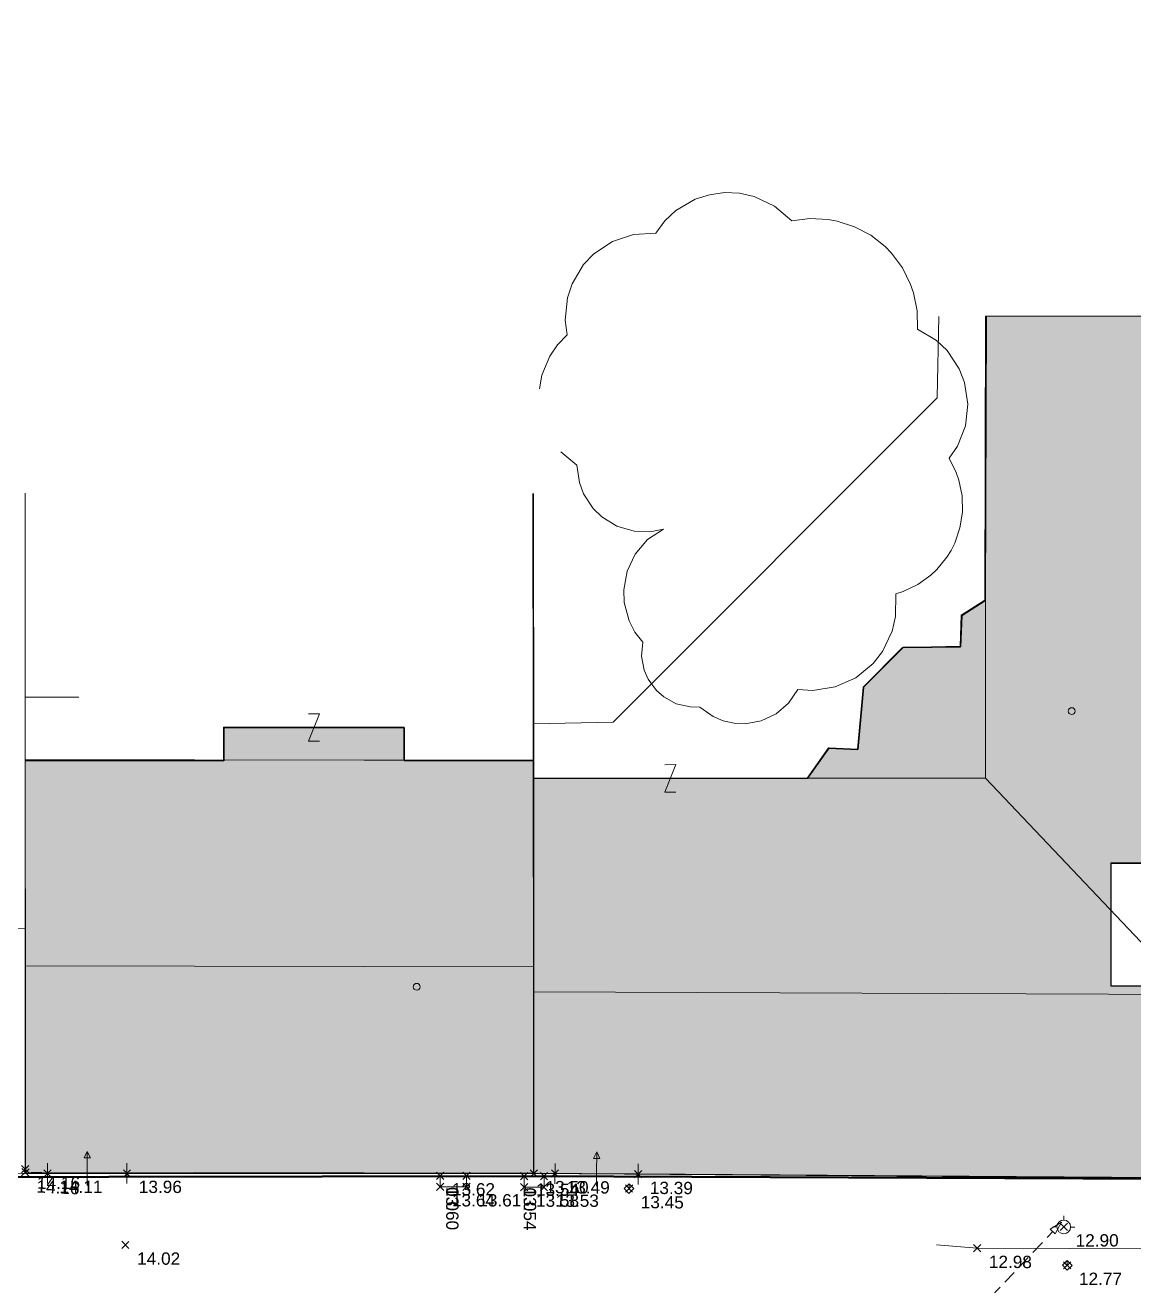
# Model space of a CAD drawing. Header units: metres. Extents: x -208 to 1512, y -277 to 123.
# Drawn here: x -3.11 to 29.3, y 9.99 to 46.85 of the extents above; entities that cross this region are included whole.
import ezdxf
from ezdxf.enums import TextEntityAlignment as Align

# ---------------------------------------------------------------- set-up
doc = ezdxf.new("R2010")
doc.units = ezdxf.units.M
doc.header["$MEASUREMENT"] = 0
doc.linetypes.add('Öffnungslinie Tür Fenster', pattern=[0.6, 0.4, -0.2])
for name, color, linetype in [('725 Nachbarbebauung', 7, 'Continuous'), ('730_DKM_Gebäude', 7, 'Continuous'), ('730_DKM_Grenzen', 7, 'Continuous'), ('730_DKM_Objekte', 7, 'Continuous'), ('740_WienGV_Flwd-Bebauungsplan', 7, 'Continuous'), ('740_WienGV_L_Baum_ -gruppen_ Grünflächen', 7, 'Continuous'), ('740_WienGV_L_Gebäude', 7, 'Continuous'), ('740_WienGV_L_Mauer_Sockel', 7, 'Continuous'), ('740_WienGV_T_Einbauten', 7, 'Continuous'), ('740_WienGV_T_Gebäude', 7, 'Continuous'), ('740_WienGV_T_Hydrant', 7, 'Continuous'), ('740_WienGV_T_Straßen_ Gehsteige_ Schienen', 7, 'Continuous'), ('740_WienGV_unbrauchbares', 7, 'Continuous'), ('940 Einreichplan Bemaßung.x', 7, 'Continuous')]:
    doc.layers.add(name, color=color, linetype=linetype)
doc.styles.add('ERSTELLTER_STIL_3', font='arial.ttf')
doc.styles.add('ERSTELLTER_STIL_4', font='')
doc.styles.get('ERSTELLTER_STIL_4').set_extended_font_data('Eurostile')
doc.dimstyles.new('ERSTELLTER_STIL__1', dxfattribs={"dimtxt": 0.4, "dimasz": 0.19, "dimexe": 0.18, "dimexo": 0.0625, "dimgap": 0, "dimtad": 1, "dimzin": 0, "dimdsep": 46, "dimtxsty": 'ERSTELLTER_STIL_4', "dimblk": 'ARROWHEAD_6', "dimblk1": 'ARROWHEAD_6', "dimblk2": 'ARROWHEAD_6', "dimcen": 0.09, "dimse1": 1, "dimse2": 1, "dimclrd": 7, "dimclre": 7, "dimclrt": 256, "dimazin": 0, "dimtfac": 1, "dimtdec": 4, "dimtmove": 0, "dimatfit": 3, "dimfxl": 1, "dimtolj": 1, "dimtzin": 0, "dimarcsym": 0})

# ---------------------------------------------------------------- blocks, each defined once
blk = doc.blocks.new('Decke_7_4', base_point=(-3.112, 13.31))
at = {"layer": '725 Nachbarbebauung', "linetype": 'Continuous', "lineweight": 0, "true_color": 0x1f1f1f}
blk.add_hatch(color=250, dxfattribs=at).paths.add_polyline_path([(-3.112, 13.31), (11.75, 13.282), (11.746, 25.354), (-3.112, 25.378)])
at = {"layer": '725 Nachbarbebauung', "color": 8, "linetype": 'Continuous', "lineweight": 13, "flags": 128}
blk.add_lwpolyline([(-3.112, 13.31), (11.75, 13.282), (11.746, 25.354), (-3.112, 25.378)], close=True, dxfattribs=at)
blk = doc.blocks.new('Decke_8_4', base_point=(11.747, 24.833))
at = {"layer": '725 Nachbarbebauung', "linetype": 'Continuous', "lineweight": 0, "true_color": 0x1f1f1f}
h = blk.add_hatch(color=250, dxfattribs=at)
h.paths.add_polyline_path([(11.747, 24.833), (11.75, 13.282), (12.369, 13.277), (14.799, 13.261), (36.951, 13.11), (36.921, 30.515), (36.923, 34.123), (36.986, 38.318), (36.917, 38.33), (24.961, 38.349), (24.942, 30.038), (24.254, 29.6), (24.218, 28.691), (22.537, 28.661), (21.386, 27.501), (21.214, 25.684), (20.374, 25.719), (19.748, 24.84)])
h.paths.add_polyline_path([(31.011, 18.767), (28.631, 18.77), (28.625, 22.361), (31.006, 22.358)], flags=0)
at = {"layer": '725 Nachbarbebauung', "color": 8, "linetype": 'Continuous', "lineweight": 13, "flags": 128}
for points in [[(24.961, 38.339), (24.942, 30.038)], [(24.961, 38.339), (24.942, 30.038)], [(11.747, 24.833), (11.75, 13.282), (12.369, 13.277), (14.799, 13.261), (36.951, 13.11), (36.921, 30.515), (36.923, 34.123), (36.986, 38.318), (36.932, 38.327)], [(11.747, 24.833), (11.75, 13.282), (12.369, 13.277), (14.799, 13.261), (36.951, 13.11), (36.921, 30.515), (36.923, 34.123), (36.986, 38.318), (36.932, 38.327)], [(24.942, 30.038), (24.254, 29.6), (24.218, 28.691), (22.537, 28.661), (21.386, 27.501), (21.214, 25.684), (20.374, 25.719), (19.748, 24.84), (11.747, 24.833)], [(24.942, 30.038), (24.254, 29.6), (24.218, 28.691), (22.537, 28.661), (21.386, 27.501), (21.214, 25.684), (20.374, 25.719), (19.748, 24.84), (11.747, 24.833)]]:
    blk.add_lwpolyline(points, dxfattribs=at)
blk.add_lwpolyline([(31.011, 18.767), (31.006, 22.358), (28.625, 22.361), (28.631, 18.77)], close=True, dxfattribs=at)
blk = doc.blocks.new('Decke_24_4', base_point=(-3.112, 27.215))
at = {"layer": '725 Nachbarbebauung', "linetype": 'Continuous', "lineweight": 0, "true_color": 0x1f1f1f}
blk.add_hatch(color=250, dxfattribs=at).paths.add_polyline_path([(-3.112, 27.215), (-3.112, 27.209), (-1.542, 27.206)])
at = {"layer": '725 Nachbarbebauung', "color": 8, "linetype": 'Continuous', "lineweight": 13, "flags": 128}
blk.add_lwpolyline([(-3.112, 27.215), (-3.112, 27.209), (-1.542, 27.206)], close=True, dxfattribs=at)
blk = doc.blocks.new('Decke_25_4', base_point=(2.687, 26.325))
at = {"layer": '725 Nachbarbebauung', "linetype": 'Continuous', "lineweight": 0, "true_color": 0x1f1f1f}
blk.add_hatch(color=250, dxfattribs=at).paths.add_polyline_path([(2.687, 26.325), (2.69, 25.37), (7.961, 25.36), (7.958, 26.33)])
at = {"layer": '725 Nachbarbebauung', "color": 8, "linetype": 'Continuous', "lineweight": 13, "flags": 128}
blk.add_lwpolyline([(2.687, 26.325), (2.69, 25.37), (7.961, 25.36), (7.958, 26.33)], close=True, dxfattribs=at)
blk = doc.blocks.new('Dachfläche_2_4', base_point=(24.961, 24.84))
at = {"layer": '725 Nachbarbebauung', "color": 7, "linetype": 'Continuous', "lineweight": 18, "flags": 128}
for points in [[(24.961, 38.349), (30.956, 38.349)], [(24.961, 24.84), (24.961, 38.349)], [(30.956, 38.349), (36.951, 38.349)], [(30.956, 18.516), (30.956, 38.349)], [(36.951, 38.349), (36.951, 13.11)], [(11.747, 24.84), (24.959, 24.84)], [(11.749, 18.583), (11.747, 24.84)], [(30.956, 18.516), (24.959, 24.84)], [(24.959, 24.84), (24.961, 24.84)], [(11.749, 18.583), (30.953, 18.512)], [(11.75, 13.282), (11.749, 18.583)], [(30.953, 18.512), (30.956, 18.516)], [(36.945, 13.11), (30.953, 18.512)], [(36.945, 13.11), (11.75, 13.282)], [(36.951, 13.11), (36.945, 13.11)]]:
    blk.add_lwpolyline(points, dxfattribs=at)
blk = doc.blocks.new('Dachfläche_3_4', base_point=(11.746, 25.354))
at = {"layer": '725 Nachbarbebauung', "color": 7, "linetype": 'Continuous', "lineweight": 18, "flags": 128}
for points in [[(-3.112, 25.378), (11.746, 25.354)], [(-3.112, 19.344), (-3.112, 25.378)], [(-3.112, 25.325), (-3.112, 25.378)], [(-3.112, 25.325), (-3.112, 19.344)], [(11.746, 25.354), (11.748, 19.318)], [(-3.112, 19.344), (11.748, 19.318)], [(-3.112, 13.31), (-3.112, 19.344)], [(-3.112, 19.344), (-3.112, 19.344)], [(11.748, 19.318), (11.75, 13.282)], [(11.75, 13.335), (11.748, 19.318)], [(11.748, 19.318), (11.748, 19.318)], [(11.75, 13.282), (-3.112, 13.31)], [(11.75, 13.335), (11.75, 13.282)]]:
    blk.add_lwpolyline(points, dxfattribs=at)
blk = doc.blocks.new('FIG0410[16]_4', base_point=(27.48, 26.797))
at = {"layer": '730_DKM_Objekte', "color": 8, "linetype": 'Continuous', "lineweight": 13}
blk.add_circle((27.48, 26.797), 0.1, dxfattribs=at)
blk = doc.blocks.new('FIG0410[18]_4', base_point=(8.332, 18.736))
at = {"layer": '730_DKM_Objekte', "color": 8, "linetype": 'Continuous', "lineweight": 13}
blk.add_circle((8.332, 18.736), 0.1, dxfattribs=at)
blk = doc.blocks.new('FIG0320[55]_4', base_point=(5.328, 26.317))
at = {"layer": '730_DKM_Objekte', "color": 8, "linetype": 'Continuous', "lineweight": 13}
for p, q in [((5.168, 26.717), (5.488, 26.717)), ((5.488, 26.717), (5.168, 25.917)), ((5.168, 25.917), (5.488, 25.917))]:
    blk.add_line(p, q, dxfattribs=at)
blk = doc.blocks.new('FIG0320[56]_4', base_point=(15.75, 24.831))
at = {"layer": '730_DKM_Objekte', "color": 8, "linetype": 'Continuous', "lineweight": 13}
for p, q in [((15.59, 25.23), (15.91, 25.231)), ((15.91, 25.231), (15.59, 24.43)), ((15.59, 24.43), (15.91, 24.431))]:
    blk.add_line(p, q, dxfattribs=at)
blk = doc.blocks.new('LO0011_37C5[183]_4', base_point=(14.54, 12.837))
at = {"layer": '740_WienGV_T_Einbauten', "color": 252, "linetype": 'Continuous', "lineweight": 13, "true_color": 0x949494}
for p, q in [((14.542, 12.978), (14.398, 12.839)), ((14.542, 12.978), (14.54, 12.837)), ((14.681, 12.834), (14.542, 12.978)), ((14.398, 12.839), (14.537, 12.695)), ((14.537, 12.695), (14.681, 12.834))]:
    blk.add_line(p, q, dxfattribs=at)
blk = doc.blocks.new('LO0010_2B05[184]_4', base_point=(27.25, 11.773))
at = {"layer": '740_WienGV_T_Hydrant', "color": 252, "linetype": 'Continuous', "lineweight": 13, "true_color": 0x949494}
for p, q in [((27.255, 12.033), (27.253, 11.913)), ((26.929, 11.718), (27.049, 11.716)), ((27.569, 11.707), (27.449, 11.709))]:
    blk.add_line(p, q, dxfattribs=at)
blk.add_circle((27.249, 11.713), 0.2, dxfattribs=at)
blk = doc.blocks.new('LO0011_37C5[185]_4', base_point=(27.349, 10.591))
at = {"layer": '740_WienGV_T_Einbauten', "color": 252, "linetype": 'Continuous', "lineweight": 13, "true_color": 0x949494}
for p, q in [((27.351, 10.732), (27.207, 10.593)), ((27.351, 10.732), (27.349, 10.591)), ((27.49, 10.588), (27.351, 10.732)), ((27.207, 10.593), (27.346, 10.449)), ((27.346, 10.449), (27.49, 10.588))]:
    blk.add_line(p, q, dxfattribs=at)
blk = doc.blocks.new('EF_MARKER_42E5[238]_4', base_point=(14.804, 13.255))
at = {"layer": '740_WienGV_T_Gebäude', "color": 252, "linetype": 'Continuous', "lineweight": 13, "true_color": 0x949494}
blk.add_line((14.802, 12.955), (14.807, 13.555), dxfattribs=at)
blk = doc.blocks.new('EF_MARKER_42E5[239]_4', base_point=(12.374, 13.272))
at = {"layer": '740_WienGV_T_Gebäude', "color": 252, "linetype": 'Continuous', "lineweight": 13, "true_color": 0x949494}
blk.add_line((12.372, 12.972), (12.376, 13.572), dxfattribs=at)
blk = doc.blocks.new('BW0011_3AC5[240]_4', base_point=(13.591, 13.407))
at = {"layer": '740_WienGV_T_Gebäude', "color": 252, "linetype": 'Continuous', "lineweight": 13, "true_color": 0x949494}
for p, q in [((13.594, 13.907), (13.497, 13.714)), ((13.497, 13.714), (13.69, 13.713)), ((13.589, 13.264), (13.594, 13.907)), ((13.69, 13.713), (13.594, 13.907)), ((13.587, 12.907), (13.589, 13.264))]:
    blk.add_line(p, q, dxfattribs=at)
blk = doc.blocks.new('EG_MARKER_4325[256]_4', base_point=(-0.138, 13.279))
at = {"layer": '740_WienGV_T_Gebäude', "color": 252, "linetype": 'Continuous', "lineweight": 13, "true_color": 0x949494}
blk.add_line((-0.138, 12.979), (-0.138, 13.579), dxfattribs=at)
blk = doc.blocks.new('EG_MARKER_4325[257]_4', base_point=(-2.458, 13.279))
at = {"layer": '740_WienGV_T_Gebäude', "color": 252, "linetype": 'Continuous', "lineweight": 13, "true_color": 0x949494}
blk.add_line((-2.458, 12.979), (-2.458, 13.579), dxfattribs=at)
blk = doc.blocks.new('BW0010_3A75[258]_4', base_point=(-1.297, 13.422))
at = {"layer": '740_WienGV_T_Gebäude', "color": 252, "linetype": 'Continuous', "lineweight": 13, "true_color": 0x949494}
for p, q in [((-1.298, 13.922), (-1.393, 13.729)), ((-1.393, 13.729), (-1.201, 13.729)), ((-1.298, 13.279), (-1.298, 13.922)), ((-1.201, 13.729), (-1.298, 13.922)), ((-1.298, 12.922), (-1.298, 13.279))]:
    blk.add_line(p, q, dxfattribs=at)
blk = doc.blocks.new('DEF01_4155[287]_4', base_point=(11.474, 12.877))
at = {"layer": '740_WienGV_unbrauchbares', "color": 252, "linetype": 'Continuous', "lineweight": 13, "true_color": 0x949494}
for p, q in [((11.368, 12.983), (11.58, 12.771)), ((11.58, 12.983), (11.368, 12.771))]:
    blk.add_line(p, q, dxfattribs=at)
at = {"layer": '740_WienGV_unbrauchbares', "color": 252, "lineweight": 13, "true_color": 0x949494, "style": 'ERSTELLTER_STIL_3'}
blk.add_attdef('HOEHE', text='', height=0.36, rotation=359.9378, dxfattribs=at).set_placement((11.82, 12.483), align=Align.MIDDLE_LEFT)
blk = doc.blocks.new('DEF01_4155[290]_4', base_point=(14.54, 12.837))
at = {"layer": '740_WienGV_T_Einbauten', "color": 252, "linetype": 'Continuous', "lineweight": 13, "true_color": 0x949494}
for p, q in [((14.647, 12.942), (14.433, 12.731)), ((14.434, 12.944), (14.645, 12.73))]:
    blk.add_line(p, q, dxfattribs=at)
at = {"layer": '740_WienGV_T_Einbauten', "color": 252, "lineweight": 13, "true_color": 0x949494, "style": 'ERSTELLTER_STIL_3'}
blk.add_attdef('HOEHE', text='', height=0.36, rotation=359.5866, dxfattribs=at).set_placement((14.883, 12.44), align=Align.MIDDLE_LEFT)
blk = doc.blocks.new('DEF01_4155[294]_4', base_point=(9.787, 12.886))
at = {"layer": '740_WienGV_unbrauchbares', "color": 252, "linetype": 'Continuous', "lineweight": 13, "true_color": 0x949494}
for p, q in [((9.681, 12.992), (9.893, 12.78)), ((9.893, 12.992), (9.681, 12.78))]:
    blk.add_line(p, q, dxfattribs=at)
at = {"layer": '740_WienGV_unbrauchbares', "color": 252, "lineweight": 13, "true_color": 0x949494, "style": 'ERSTELLTER_STIL_3'}
blk.add_attdef('HOEHE', text='', height=0.36, rotation=359.9903, dxfattribs=at).set_placement((10.133, 12.492), align=Align.MIDDLE_LEFT)
blk = doc.blocks.new('DEF01_4155[295]_4', base_point=(9.017, 13.207))
at = {"layer": '740_WienGV_unbrauchbares', "color": 252, "linetype": 'Continuous', "lineweight": 13, "true_color": 0x949494}
for p, q in [((8.91, 13.313), (9.123, 13.101)), ((9.123, 13.313), (8.91, 13.101))]:
    blk.add_line(p, q, dxfattribs=at)
at = {"layer": '740_WienGV_unbrauchbares', "color": 252, "lineweight": 13, "true_color": 0x949494, "style": 'ERSTELLTER_STIL_3'}
blk.add_attdef('HOEHE', text='', height=0.36, rotation=359.9916, dxfattribs=at).set_placement((9.363, 12.813), align=Align.MIDDLE_LEFT)
blk = doc.blocks.new('DEF01_4155[305]_4', base_point=(-0.138, 13.279))
at = {"layer": '740_WienGV_T_Gebäude', "color": 252, "linetype": 'Continuous', "lineweight": 13, "true_color": 0x949494}
for p, q in [((-0.244, 13.385), (-0.032, 13.173)), ((-0.032, 13.385), (-0.244, 13.173))]:
    blk.add_line(p, q, dxfattribs=at)
at = {"layer": '740_WienGV_T_Gebäude', "color": 252, "lineweight": 13, "true_color": 0x949494, "style": 'ERSTELLTER_STIL_3'}
blk.add_attdef('HOEHE', text='', height=0.36, rotation=359.9871, dxfattribs=at).set_placement((0.209, 12.885), align=Align.MIDDLE_LEFT)
blk = doc.blocks.new('DEF01_4155[307]_4', base_point=(12.374, 13.272))
at = {"layer": '740_WienGV_T_Gebäude', "color": 252, "linetype": 'Continuous', "lineweight": 13, "true_color": 0x949494}
for p, q in [((12.481, 13.378), (12.267, 13.167)), ((12.269, 13.379), (12.48, 13.166))]:
    blk.add_line(p, q, dxfattribs=at)
at = {"layer": '740_WienGV_T_Gebäude', "color": 252, "lineweight": 13, "true_color": 0x949494, "style": 'ERSTELLTER_STIL_3'}
blk.add_attdef('HOEHE', text='', height=0.36, rotation=359.5866, dxfattribs=at).set_placement((12.718, 12.876), align=Align.MIDDLE_LEFT)
blk = doc.blocks.new('DEF01_4155[311]_4', base_point=(27.349, 10.591))
at = {"layer": '740_WienGV_T_Einbauten', "color": 252, "linetype": 'Continuous', "lineweight": 13, "true_color": 0x949494}
for p, q in [((27.455, 10.696), (27.242, 10.485)), ((27.243, 10.697), (27.454, 10.484))]:
    blk.add_line(p, q, dxfattribs=at)
at = {"layer": '740_WienGV_T_Einbauten', "color": 252, "lineweight": 13, "true_color": 0x949494, "style": 'ERSTELLTER_STIL_3'}
blk.add_attdef('HOEHE', text='', height=0.36, rotation=359.7788, dxfattribs=at).set_placement((27.693, 10.198), align=Align.MIDDLE_LEFT)
blk = doc.blocks.new('DEF01_4155[322]_4', base_point=(-3.107, 13.311))
at = {"layer": '740_WienGV_T_Gebäude', "color": 252, "linetype": 'Continuous', "lineweight": 13, "true_color": 0x949494}
for p, q in [((-2.995, 13.412), (-3.218, 13.21)), ((-3.207, 13.422), (-3.006, 13.2))]:
    blk.add_line(p, q, dxfattribs=at)
at = {"layer": '740_WienGV_T_Gebäude', "color": 252, "lineweight": 13, "true_color": 0x949494, "style": 'ERSTELLTER_STIL_3'}
blk.add_attdef('HOEHE', text='', height=0.36, rotation=357.1849, dxfattribs=at).set_placement((-2.781, 12.901), align=Align.MIDDLE_LEFT)
blk = doc.blocks.new('DEF01_4155[323]_4', base_point=(11.755, 13.277))
at = {"layer": '740_WienGV_T_Gebäude', "color": 252, "linetype": 'Continuous', "lineweight": 13, "true_color": 0x949494}
for p, q in [((11.862, 13.382), (11.648, 13.171)), ((11.65, 13.384), (11.861, 13.17))]:
    blk.add_line(p, q, dxfattribs=at)
at = {"layer": '740_WienGV_T_Gebäude', "color": 252, "lineweight": 13, "true_color": 0x949494, "style": 'ERSTELLTER_STIL_3'}
blk.add_attdef('HOEHE', text='', height=0.36, rotation=359.5979, dxfattribs=at).set_placement((12.099, 12.88), align=Align.MIDDLE_LEFT)
blk = doc.blocks.new('DEF01_4155[334]_4', base_point=(-2.458, 13.279))
at = {"layer": '740_WienGV_T_Gebäude', "color": 252, "linetype": 'Continuous', "lineweight": 13, "true_color": 0x949494}
for p, q in [((-2.564, 13.385), (-2.352, 13.173)), ((-2.352, 13.385), (-2.564, 13.173))]:
    blk.add_line(p, q, dxfattribs=at)
at = {"layer": '740_WienGV_T_Gebäude', "color": 252, "lineweight": 13, "true_color": 0x949494, "style": 'ERSTELLTER_STIL_3'}
blk.add_attdef('HOEHE', text='', height=0.36, rotation=359.9871, dxfattribs=at).set_placement((-2.112, 12.888), align=Align.MIDDLE_LEFT)
blk = doc.blocks.new('DEF01_4155[351]_4', base_point=(11.474, 13.197))
at = {"layer": '740_WienGV_unbrauchbares', "color": 252, "linetype": 'Continuous', "lineweight": 13, "true_color": 0x949494}
for p, q in [((11.368, 13.303), (11.58, 13.091)), ((11.58, 13.303), (11.368, 13.091))]:
    blk.add_line(p, q, dxfattribs=at)
at = {"layer": '740_WienGV_unbrauchbares', "color": 252, "lineweight": 13, "true_color": 0x949494, "style": 'ERSTELLTER_STIL_3'}
blk.add_attdef('HOEHE', text='', height=0.36, rotation=359.9378, dxfattribs=at).set_placement((11.82, 12.803), align=Align.MIDDLE_LEFT)
blk = doc.blocks.new('DEF01_4155[352]_4', base_point=(14.804, 13.255))
at = {"layer": '740_WienGV_T_Gebäude', "color": 252, "linetype": 'Continuous', "lineweight": 13, "true_color": 0x949494}
for p, q in [((14.911, 13.36), (14.698, 13.15)), ((14.699, 13.362), (14.91, 13.148))]:
    blk.add_line(p, q, dxfattribs=at)
at = {"layer": '740_WienGV_T_Gebäude', "color": 252, "lineweight": 13, "true_color": 0x949494, "style": 'ERSTELLTER_STIL_3'}
blk.add_attdef('HOEHE', text='', height=0.36, rotation=359.5863, dxfattribs=at).set_placement((15.148, 12.858), align=Align.MIDDLE_LEFT)
blk = doc.blocks.new('DEF01_4155[386]_4', base_point=(12.054, 12.876))
at = {"layer": '740_WienGV_unbrauchbares', "color": 252, "linetype": 'Continuous', "lineweight": 13, "true_color": 0x949494}
for p, q in [((11.948, 12.982), (12.16, 12.77)), ((12.16, 12.982), (11.948, 12.77))]:
    blk.add_line(p, q, dxfattribs=at)
at = {"layer": '740_WienGV_unbrauchbares', "color": 252, "lineweight": 13, "true_color": 0x949494, "style": 'ERSTELLTER_STIL_3'}
blk.add_attdef('HOEHE', text='', height=0.36, rotation=359.9378, dxfattribs=at).set_placement((12.4, 12.482), align=Align.MIDDLE_LEFT)
blk = doc.blocks.new('DEF01_4155[401]_4', base_point=(9.787, 13.207))
at = {"layer": '740_WienGV_unbrauchbares', "color": 252, "linetype": 'Continuous', "lineweight": 13, "true_color": 0x949494}
for p, q in [((9.893, 13.313), (9.681, 13.101)), ((9.893, 13.101), (9.681, 13.313))]:
    blk.add_line(p, q, dxfattribs=at)
at = {"layer": '740_WienGV_unbrauchbares', "color": 252, "lineweight": 13, "true_color": 0x949494, "style": 'ERSTELLTER_STIL_3'}
blk.add_attdef('HOEHE', text='', height=0.36, rotation=270.0208, dxfattribs=at).set_placement((9.375, 12.878), align=Align.MIDDLE_LEFT)
blk = doc.blocks.new('DEF01_4155[405]_4', base_point=(12.054, 13.196))
at = {"layer": '740_WienGV_unbrauchbares', "color": 252, "linetype": 'Continuous', "lineweight": 13, "true_color": 0x949494}
for p, q in [((12.16, 13.302), (11.948, 13.09)), ((12.16, 13.09), (11.948, 13.302))]:
    blk.add_line(p, q, dxfattribs=at)
at = {"layer": '740_WienGV_unbrauchbares', "color": 252, "lineweight": 13, "true_color": 0x949494, "style": 'ERSTELLTER_STIL_3'}
blk.add_attdef('HOEHE', text='', height=0.36, rotation=270.0242, dxfattribs=at).set_placement((11.643, 12.867), align=Align.MIDDLE_LEFT)
blk = doc.blocks.new('DEF01_4155[415]_4', base_point=(9.787, 13.207))
at = {"layer": '740_WienGV_unbrauchbares', "color": 252, "linetype": 'Continuous', "lineweight": 13, "true_color": 0x949494}
for p, q in [((9.893, 13.313), (9.681, 13.101)), ((9.893, 13.101), (9.681, 13.313))]:
    blk.add_line(p, q, dxfattribs=at)
at = {"layer": '740_WienGV_unbrauchbares', "color": 252, "lineweight": 13, "true_color": 0x949494, "style": 'ERSTELLTER_STIL_3'}
blk.add_attdef('HOEHE', text='', height=0.36, rotation=270.0208, dxfattribs=at).set_placement((9.375, 12.878), align=Align.MIDDLE_LEFT)
blk = doc.blocks.new('DEF01_4155[424]_4', base_point=(24.714, 11.089))
at = {"layer": '740_WienGV_T_Straßen_ Gehsteige_ Schienen', "color": 252, "linetype": 'Continuous', "lineweight": 13, "true_color": 0x949494}
for p, q in [((24.821, 11.195), (24.608, 10.983)), ((24.609, 11.195), (24.82, 10.982))]:
    blk.add_line(p, q, dxfattribs=at)
at = {"layer": '740_WienGV_T_Straßen_ Gehsteige_ Schienen', "color": 252, "lineweight": 13, "true_color": 0x949494, "style": 'ERSTELLTER_STIL_3'}
blk.add_attdef('HOEHE', text='', height=0.36, rotation=359.7784, dxfattribs=at).set_placement((25.059, 10.694), align=Align.MIDDLE_LEFT)
blk = doc.blocks.new('DEF01_4155[425]_4', base_point=(-3.113, 13.404))
at = {"layer": '740_WienGV_T_Gebäude', "color": 252, "linetype": 'Continuous', "lineweight": 13, "true_color": 0x949494}
for p, q in [((-3.006, 13.51), (-3.22, 13.299)), ((-3.218, 13.511), (-3.007, 13.298))]:
    blk.add_line(p, q, dxfattribs=at)
at = {"layer": '740_WienGV_T_Gebäude', "color": 252, "lineweight": 13, "true_color": 0x949494, "style": 'ERSTELLTER_STIL_3'}
blk.add_attdef('HOEHE', text='', height=0.36, rotation=359.6641, dxfattribs=at).set_placement((-2.769, 13.008), align=Align.MIDDLE_LEFT)
blk = doc.blocks.new('DEF01_4155[426]_4', base_point=(12.054, 13.196))
at = {"layer": '740_WienGV_unbrauchbares', "color": 252, "linetype": 'Continuous', "lineweight": 13, "true_color": 0x949494}
for p, q in [((12.16, 13.302), (11.948, 13.09)), ((12.16, 13.09), (11.948, 13.302))]:
    blk.add_line(p, q, dxfattribs=at)
at = {"layer": '740_WienGV_unbrauchbares', "color": 252, "lineweight": 13, "true_color": 0x949494, "style": 'ERSTELLTER_STIL_3'}
blk.add_attdef('HOEHE', text='', height=0.36, rotation=270.0242, dxfattribs=at).set_placement((11.643, 12.867), align=Align.MIDDLE_LEFT)
blk = doc.blocks.new('DEF01_4155[429]_4', base_point=(-0.185, 11.185))
at = {"layer": '740_WienGV_T_Straßen_ Gehsteige_ Schienen', "color": 252, "linetype": 'Continuous', "lineweight": 13, "true_color": 0x949494}
for p, q in [((-0.079, 11.291), (-0.292, 11.08)), ((-0.291, 11.292), (-0.079, 11.079))]:
    blk.add_line(p, q, dxfattribs=at)
at = {"layer": '740_WienGV_T_Straßen_ Gehsteige_ Schienen', "color": 252, "lineweight": 13, "true_color": 0x949494, "style": 'ERSTELLTER_STIL_3'}
blk.add_attdef('HOEHE', text='', height=0.36, rotation=359.7784, dxfattribs=at).set_placement((0.16, 10.79), align=Align.MIDDLE_LEFT)
blk = doc.blocks.new('DEF01_4155[433]_4', base_point=(9.016, 12.886))
at = {"layer": '740_WienGV_unbrauchbares', "color": 252, "linetype": 'Continuous', "lineweight": 13, "true_color": 0x949494}
for p, q in [((8.91, 12.992), (9.122, 12.78)), ((9.122, 12.992), (8.91, 12.78))]:
    blk.add_line(p, q, dxfattribs=at)
at = {"layer": '740_WienGV_unbrauchbares', "color": 252, "lineweight": 13, "true_color": 0x949494, "style": 'ERSTELLTER_STIL_3'}
blk.add_attdef('HOEHE', text='', height=0.36, rotation=359.9903, dxfattribs=at).set_placement((9.362, 12.492), align=Align.MIDDLE_LEFT)
blk = doc.blocks.new('DEF01_4155[451]_4', base_point=(27.249, 11.713))
at = {"layer": '740_WienGV_T_Hydrant', "color": 252, "linetype": 'Continuous', "lineweight": 13, "true_color": 0x949494}
for p, q in [((27.143, 11.819), (27.355, 11.607)), ((27.355, 11.819), (27.143, 11.606))]:
    blk.add_line(p, q, dxfattribs=at)
at = {"layer": '740_WienGV_T_Hydrant', "color": 252, "lineweight": 13, "true_color": 0x949494, "style": 'ERSTELLTER_STIL_3'}
blk.add_attdef('HOEHE', text='', height=0.36, rotation=0.086, dxfattribs=at).set_placement((27.596, 11.319), align=Align.MIDDLE_LEFT)
blk = doc.blocks.new('Linie_1_4', base_point=(16.038, 0.07))
at = {"layer": '940 Einreichplan Bemaßung.x', "color": 171, "linetype": 'Continuous', "lineweight": 13, "true_color": 0x6c6cff}
for p, q in [((27.184, 11.849), (26.855, 11.647)), ((27.184, 11.849), (27, 11.509)), ((27, 11.509), (26.855, 11.647))]:
    blk.add_line(p, q, dxfattribs=at)
at = {"layer": '940 Einreichplan Bemaßung.x', "color": 171, "linetype": 'Öffnungslinie Tür Fenster', "lineweight": 13, "true_color": 0x6c6cff}
blk.add_line((16.038, 0.07), (26.928, 11.578), dxfattribs=at)
blk = doc.blocks.new('*D538')
at = {"layer": '940 Einreichplan Bemaßung.x', "color": 171, "lineweight": 13, "true_color": 0x6c6cff, "insert": (19.982, 4.169), "char_height": 0.4, "attachment_point": 7, "rotation": 46.5802, "style": 'ERSTELLTER_STIL_4'}
blk.add_mtext('\\A1;{\\pql;\\fEurostile|b0|i0|c0|p0;\\W1.000000;Hydrant ca. 16,21\\fEurostile|b0|i0|c0|p0;\\W1.000000;\\A1{\\H.66x;\\S5^  ;}}', dxfattribs=at)
blk = doc.blocks.new('ARROWHEAD_6')
at = {"color": 0, "linetype": 'Continuous', "lineweight": 0}
for p, q in [((0, 0), (-1, 0)), ((-0.5, -0.5), (0.5, 0.5))]:
    blk.add_line(p, q, dxfattribs=at)

msp = doc.modelspace()

# ---------------------------------------------------------------- linework, layer by layer
at = {"layer": '730_DKM_Gebäude', "color": 7, "linetype": 'Continuous', "lineweight": 25}
for points in [[(11.741, 24.829), (19.758, 24.832), (20.385, 25.711), (21.224, 25.675), (21.397, 27.493), (22.549, 28.652), (24.23, 28.681), (24.266, 29.59), (24.954, 30.028), (24.977, 38.333)], [(-3.11, 25.351), (2.695, 25.345), (2.693, 26.315), (7.964, 26.318), (7.966, 25.348), (11.74, 25.349)]]:
    msp.add_lwpolyline(points, dxfattribs=at)
at = {"layer": '730_DKM_Grenzen', "color": 8, "linetype": 'Continuous', "lineweight": 13}
for points in [[(23.595, 38.336), (23.543, 35.955), (14.078, 26.476), (11.739, 26.428)], [(-3.109, 20.431), (-3.11, 22.791), (-3.11, 25.351), (-3.111, 28.366), (-3.112, 33.171)], [(11.731, 33.161), (11.739, 26.428)], [(11.755, 13.277), (11.741, 24.829), (11.74, 25.349), (11.739, 26.428)], [(-13.711, 13.305), (-13.695, 20.564), (-3.109, 20.431)], [(-3.107, 13.279), (-3.109, 20.431)], [(-13.711, 13.305), (-3.107, 13.279)], [(-3.107, 13.279), (11.755, 13.277)], [(36.956, 13.095), (11.755, 13.277)]]:
    msp.add_lwpolyline(points, dxfattribs=at)
at = {"layer": '740_WienGV_Flwd-Bebauungsplan', "color": 1, "linetype": 'Continuous', "lineweight": 50, "true_color": 0xfb0106}
msp.add_lwpolyline([(37.048, 83.715), (37.038, 80.656), (37.059, 38.333), (36.956, 13.095), (11.801, 13.197), (-19.391, 13.149)], dxfattribs=at)
at = {"layer": '740_WienGV_L_Baum_ -gruppen_ Grünflächen', "color": 72, "linetype": 'Continuous', "lineweight": 13, "true_color": 0x69e600}
for points in [[(11.924, 36.22), (11.994, 36.617), (12.222, 37.177), (12.449, 37.51), (12.73, 37.801), (12.677, 38.233), (12.741, 38.881), (12.876, 39.294), (13.212, 39.853), (13.511, 40.168), (14.052, 40.53), (14.67, 40.738), (15.32, 40.777), (15.583, 41.129), (15.905, 41.431), (16.473, 41.764), (16.893, 41.898), (17.329, 41.957), (17.769, 41.938), (18.198, 41.843), (18.794, 41.562), (19.296, 41.134), (19.827, 41.203), (20.362, 41.176), (20.625, 41.127), (21.134, 40.962), (21.607, 40.71), (22.028, 40.378), (22.214, 40.186), (22.533, 39.756), (22.772, 39.276), (22.858, 39.023), (22.962, 38.498), (22.974, 37.962), (23.525, 37.635), (23.836, 37.34), (24.195, 36.809), (24.35, 36.41), (24.448, 35.776), (24.375, 35.139), (24.138, 34.543), (23.897, 34.19), (24.107, 33.77), (24.183, 33.547), (24.276, 33.087), (24.287, 32.616), (24.214, 32.153), (24.061, 31.707), (23.956, 31.497), (23.834, 31.298), (23.536, 30.933), (23.365, 30.772), (22.983, 30.498), (22.558, 30.296), (22.335, 30.224), (22.334, 29.564), (22.236, 29.134), (21.953, 28.538), (21.681, 28.19), (21.17, 27.773), (20.567, 27.504), (19.915, 27.401), (19.476, 27.43)], [(19.476, 27.43), (19.205, 27.032), (18.839, 26.719), (18.404, 26.513), (17.93, 26.428), (17.609, 26.442), (17.295, 26.512), (16.999, 26.636), (16.606, 26.914), (16.327, 26.917), (15.921, 27.014), (15.554, 27.214), (15.345, 27.396), (15.099, 27.733), (14.987, 27.989), (14.908, 28.399), (14.94, 28.815), (14.713, 29.108), (14.542, 29.436), (14.399, 29.972), (14.383, 30.343), (14.483, 30.889), (14.723, 31.389), (15.084, 31.81), (15.544, 32.121), (15.205, 32.051), (14.685, 32.061), (14.187, 32.206), (13.744, 32.478), (13.495, 32.719), (13.211, 33.153), (13.089, 33.478), (13.017, 33.992), (12.549, 34.383)]]:
    msp.add_lwpolyline(points, dxfattribs=at)
at = {"layer": '740_WienGV_L_Gebäude', "color": 7, "linetype": 'Continuous', "lineweight": 25}
msp.add_line((11.755, 13.277), (11.757, 24.829), dxfattribs=at)
for points in [[(24.977, 38.339), (24.954, 30.028), (24.266, 29.59), (24.23, 28.681), (22.549, 28.652), (21.397, 27.493), (21.224, 25.675), (20.385, 25.711), (19.758, 24.832), (11.757, 24.829)], [(11.757, 24.829), (11.756, 25.349), (7.966, 25.348), (7.964, 26.318), (2.693, 26.315), (2.695, 25.345), (-3.114, 25.351)]]:
    msp.add_lwpolyline(points, dxfattribs=at)
msp.add_lwpolyline([(28.639, 18.758), (28.634, 22.349), (31.015, 22.345), (31.019, 18.755)], close=True, dxfattribs=at)
at = {"layer": '740_WienGV_L_Mauer_Sockel', "color": 252, "linetype": 'Continuous', "lineweight": 13, "true_color": 0x949494}
msp.add_line((11.75, 33.16), (11.756, 25.349), dxfattribs=at)
at = {"layer": '740_WienGV_T_Einbauten', "color": 252, "linetype": 'Continuous', "lineweight": 13, "true_color": 0x949494}
for points in [[(9.787, 13.207), (9.017, 13.207), (9.016, 12.886), (9.787, 12.886)], [(11.474, 13.197), (11.474, 12.877), (12.054, 12.876), (12.054, 13.196)]]:
    msp.add_lwpolyline(points, close=True, dxfattribs=at)
at = {"layer": '740_WienGV_T_Gebäude', "color": 7, "linetype": 'Continuous', "lineweight": 18}
for p, q in [((-3.113, 13.404), (-3.107, 13.311)), ((-3.107, 13.311), (-2.458, 13.279)), ((-2.458, 13.279), (-2.458, 13.279)), ((-2.458, 13.279), (-0.138, 13.279)), ((-0.138, 13.279), (11.755, 13.277)), ((-0.138, 13.279), (-0.138, 13.279)), ((11.755, 13.277), (12.374, 13.272)), ((12.374, 13.272), (12.374, 13.272)), ((12.374, 13.272), (14.804, 13.255)), ((14.804, 13.255), (14.804, 13.255)), ((14.804, 13.255), (36.956, 13.095))]:
    msp.add_line(p, q, dxfattribs=at)
at = {"layer": '740_WienGV_T_Straßen_ Gehsteige_ Schienen', "color": 8, "linetype": 'Continuous', "lineweight": 13}
for p, q in [((23.528, 11.191), (24.714, 11.089)), ((24.714, 11.089), (37.159, 11.041))]:
    msp.add_line(p, q, dxfattribs=at)

# ---------------------------------------------------------------- block references
at = {"layer": '725 Nachbarbebauung', "color": 8, "linetype": 'Continuous', "lineweight": 13}
for name, p in [('Decke_8_4', (11.747, 24.833)), ('Decke_24_4', (-3.112, 27.215)), ('Decke_25_4', (2.687, 26.325)), ('Decke_7_4', (-3.112, 13.31))]:
    msp.add_blockref(name, p, dxfattribs=at)
at = {"layer": '725 Nachbarbebauung', "color": 7, "linetype": 'Continuous', "lineweight": 18}
for name, p in [('Dachfläche_2_4', (24.961, 24.84)), ('Dachfläche_3_4', (11.746, 25.354))]:
    msp.add_blockref(name, p, dxfattribs=at)
at = {"layer": '730_DKM_Objekte', "color": 7, "linetype": 'Continuous', "lineweight": 13}
for name, p in [('FIG0320[55]_4', (5.328, 26.317)), ('FIG0320[56]_4', (15.75, 24.831))]:
    msp.add_blockref(name, p, dxfattribs=at)
at = {"layer": '730_DKM_Objekte', "color": 8, "linetype": 'Continuous', "lineweight": 13}
for name, p in [('FIG0410[16]_4', (27.48, 26.797)), ('FIG0410[18]_4', (8.332, 18.736))]:
    msp.add_blockref(name, p, dxfattribs=at)
at = {"layer": '740_WienGV_T_Einbauten', "color": 252, "linetype": 'Continuous', "lineweight": 13, "true_color": 0x949494}
for name, p in [('LO0011_37C5[183]_4', (14.54, 12.837)), ('LO0011_37C5[185]_4', (27.349, 10.591))]:
    msp.add_blockref(name, p, dxfattribs=at)
for name, p, values in [('DEF01_4155[290]_4', (14.54, 12.837), {'HOEHE': '13.45'}), ('DEF01_4155[311]_4', (27.349, 10.591), {'HOEHE': '12.77'})]:
    msp.add_blockref(name, p, dxfattribs=at).add_auto_attribs(values)
at = {"layer": '740_WienGV_T_Gebäude', "color": 252, "linetype": 'Continuous', "lineweight": 13, "true_color": 0x8a8a8a}
for name, p in [('BW0010_3A75[258]_4', (-1.297, 13.422)), ('EG_MARKER_4325[257]_4', (-2.458, 13.279)), ('EG_MARKER_4325[256]_4', (-0.138, 13.279))]:
    msp.add_blockref(name, p, dxfattribs=at)
at = {"layer": '740_WienGV_T_Gebäude', "color": 7, "linetype": 'Continuous', "lineweight": 25}
for name, p in [('BW0011_3AC5[240]_4', (13.591, 13.407)), ('EF_MARKER_42E5[239]_4', (12.374, 13.272)), ('EF_MARKER_42E5[238]_4', (14.804, 13.255))]:
    msp.add_blockref(name, p, dxfattribs=at)
at = {"layer": '740_WienGV_T_Gebäude', "color": 252, "linetype": 'Continuous', "lineweight": 13, "true_color": 0x949494}
for name, p, values in [('DEF01_4155[425]_4', (-3.113, 13.404), {'HOEHE': '14.16'}), ('DEF01_4155[322]_4', (-3.107, 13.311), {'HOEHE': '14.16'}), ('DEF01_4155[334]_4', (-2.458, 13.279), {'HOEHE': '14.11'}), ('DEF01_4155[305]_4', (-0.138, 13.279), {'HOEHE': '13.96'}), ('DEF01_4155[323]_4', (11.755, 13.277), {'HOEHE': '13.50'}), ('DEF01_4155[307]_4', (12.374, 13.272), {'HOEHE': '13.49'}), ('DEF01_4155[352]_4', (14.804, 13.255), {'HOEHE': '13.39'})]:
    msp.add_blockref(name, p, dxfattribs=at).add_auto_attribs(values)
at = {"layer": '740_WienGV_T_Hydrant', "color": 252, "linetype": 'Continuous', "lineweight": 13, "true_color": 0x949494}
msp.add_blockref('LO0010_2B05[184]_4', (27.25, 11.773), dxfattribs=at)
msp.add_blockref('DEF01_4155[451]_4', (27.249, 11.713), dxfattribs=at).add_auto_attribs({'HOEHE': '12.90'})
at = {"layer": '740_WienGV_T_Straßen_ Gehsteige_ Schienen', "color": 252, "linetype": 'Continuous', "lineweight": 13, "true_color": 0x949494}
for name, p, values in [('DEF01_4155[429]_4', (-0.185, 11.185), {'HOEHE': '14.02'}), ('DEF01_4155[424]_4', (24.714, 11.089), {'HOEHE': '12.98'})]:
    msp.add_blockref(name, p, dxfattribs=at).add_auto_attribs(values)
at = {"layer": '740_WienGV_unbrauchbares', "color": 252, "linetype": 'Continuous', "lineweight": 13, "true_color": 0x949494}
for name, p, values in [('DEF01_4155[295]_4', (9.017, 13.207), {'HOEHE': '13.62'}), ('DEF01_4155[401]_4', (9.787, 13.207), {'HOEHE': '13.60'}), ('DEF01_4155[415]_4', (9.787, 13.207), {'HOEHE': '0.0'}), ('DEF01_4155[351]_4', (11.474, 13.197), {'HOEHE': '13.54'}), ('DEF01_4155[405]_4', (12.054, 13.196), {'HOEHE': '0.0'}), ('DEF01_4155[426]_4', (12.054, 13.196), {'HOEHE': '13.54'}), ('DEF01_4155[433]_4', (9.016, 12.886), {'HOEHE': '13.64'}), ('DEF01_4155[294]_4', (9.787, 12.886), {'HOEHE': '13.61'}), ('DEF01_4155[287]_4', (11.474, 12.877), {'HOEHE': '13.58'}), ('DEF01_4155[386]_4', (12.054, 12.876), {'HOEHE': '13.53'})]:
    msp.add_blockref(name, p, dxfattribs=at).add_auto_attribs(values)
at = {"layer": '940 Einreichplan Bemaßung.x', "color": 171, "linetype": 'Öffnungslinie Tür Fenster', "lineweight": 13, "true_color": 0x6c6cff}
msp.add_blockref('Linie_1_4', (16.038, 0.07), dxfattribs=at)

# ---------------------------------------------------------------- dimensions: what is measured, and where the dimension line sits
at = {"layer": '940 Einreichplan Bemaßung.x', "color": 7, "linetype": 'Continuous', "lineweight": 13}
dim = msp.add_linear_dim(base=(27.184, 11.849), p1=(16.038, 0.07), p2=(27.184, 11.849), angle=46.5802, text='Hydrant ca. <MeasuredValue>', dimstyle='ERSTELLTER_STIL__1', override={"dimse1": 1, "dimse2": 1, "dimsd1": 1, "dimsd2": 1}, dxfattribs=at)
dim.commit()
dim.dimension.update_dxf_attribs({"geometry": '*D538', "text_midpoint": (22.431, 7.233), "dimtype": 160, "text_rotation": 46.5802})

doc.saveas('drawing.dxf')
